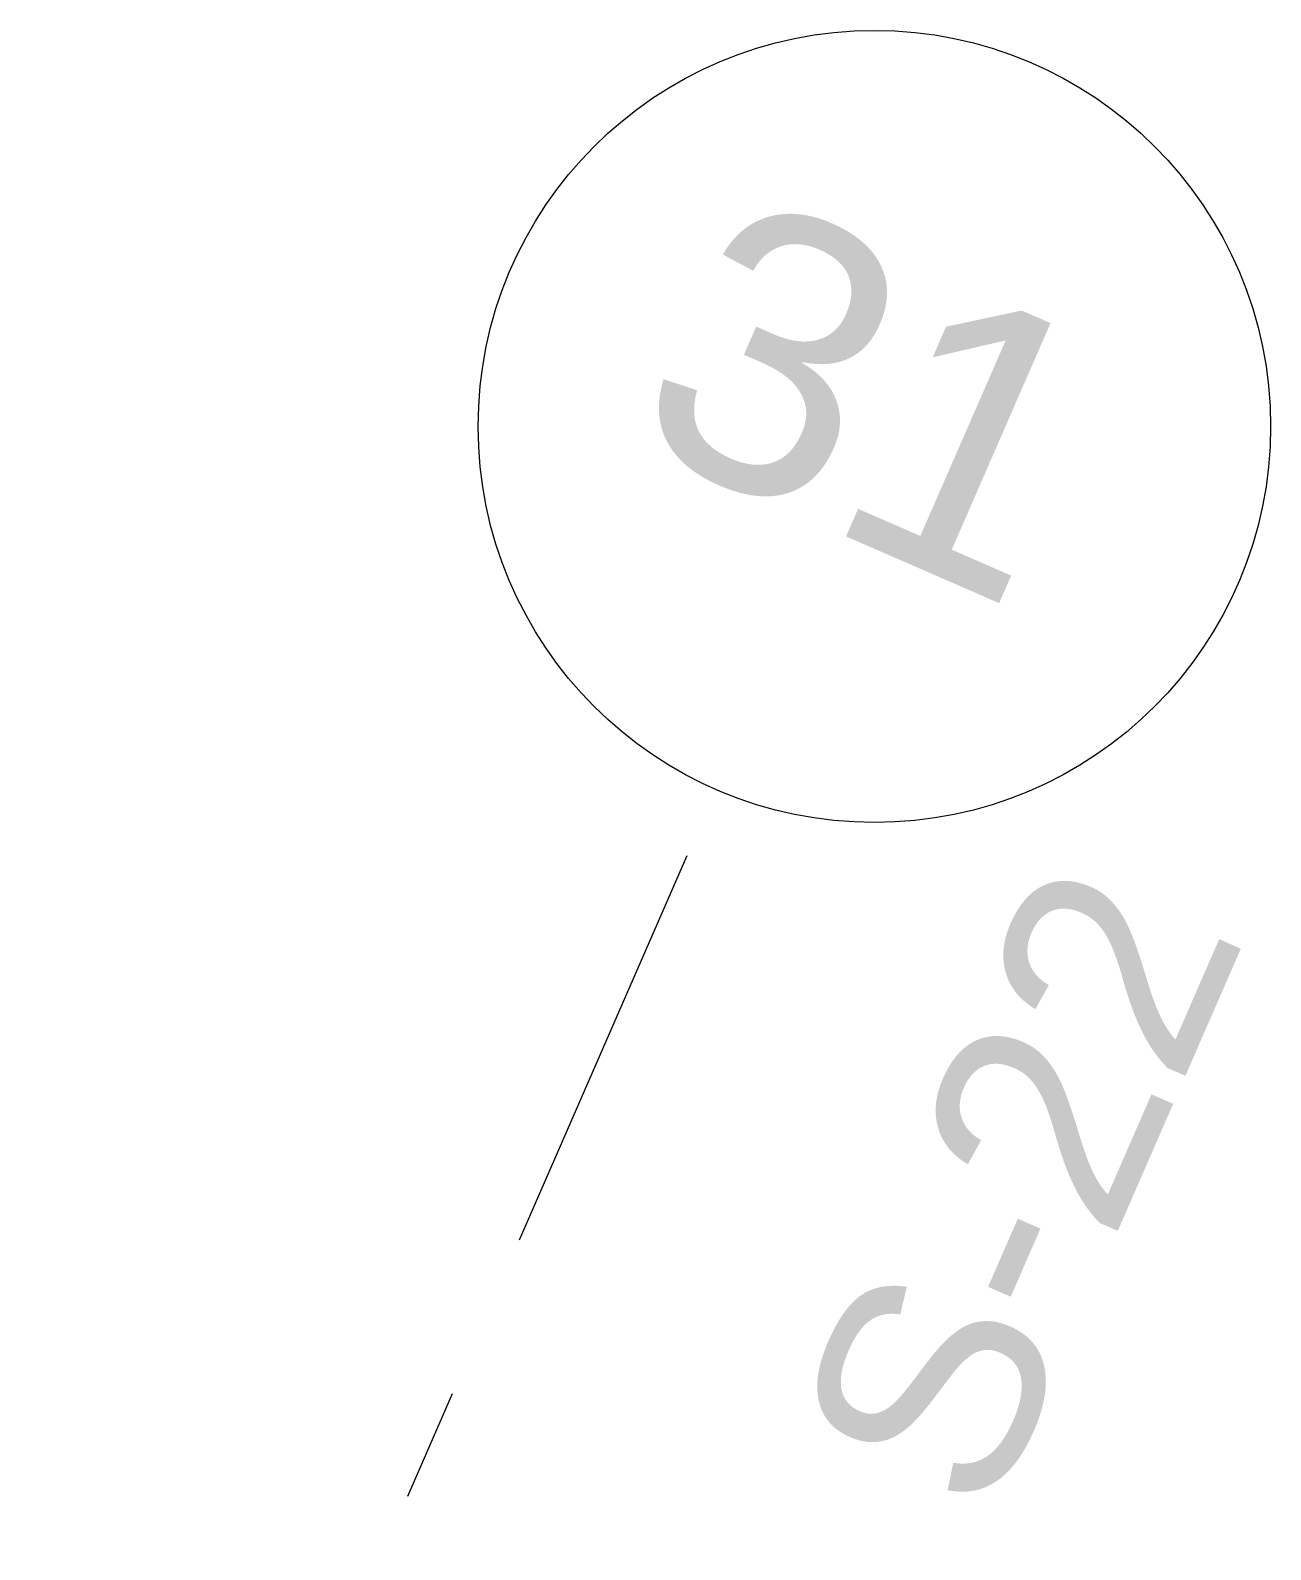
# Model space of a CAD drawing. Header units: millimetres. Extents: x -50172 to 162135, y -142603 to 4572.
# Drawn here: x 22132 to 23697, y -30338 to -28420 of the extents above; entities that cross this region are included whole.
import ezdxf
from ezdxf.enums import TextEntityAlignment as Align

# ---------------------------------------------------------------- set-up
doc = ezdxf.new("R2010")
doc.units = ezdxf.units.MM
doc.header["$MEASUREMENT"] = 0
doc.linetypes.add('Double Dashed', pattern=[1093.611073, 529.166651, -211.666656, 141.111112, -211.666656])
doc.layers.add('A-95-MC_Marker_Section_P2.Marker', color=7, linetype='Continuous')
doc.layers.add('New_A-15-MG_Structural_Grid_Phase_2', color=7, linetype='Continuous')
doc.layers.add('A-95-MC_Marker_Section_P2.Marker_Pen_No__6', color=7, linetype='Continuous', lineweight=35)
doc.layers.add('New_A-15-MG_Structural_Grid_Phase_2_Pen_No__222', color=7, linetype='Continuous', lineweight=13, true_color=0x65af33)
doc.styles.add('GENERATED_STYLE_4', font='')
doc.styles.get('GENERATED_STYLE_4').set_extended_font_data('Swis721 BT')

# ---------------------------------------------------------------- blocks, each defined once
blk = doc.blocks.new('Standard grid marker_33')
at = {"layer": 'New_A-15-MG_Structural_Grid_Phase_2_Pen_No__222', "linetype": 'Double Dashed'}
blk.add_line((20268.4, 0), (27450.4, 0), dxfattribs=at)
at = {"layer": 'New_A-15-MG_Structural_Grid_Phase_2_Pen_No__222', "linetype": 'Continuous'}
blk.add_circle((27950.4, 0), 500, dxfattribs=at)
at = {"layer": 'New_A-15-MG_Structural_Grid_Phase_2_Pen_No__222', "style": 'GENERATED_STYLE_4'}
for tag, p in [('AC_MarkerText_1_0', (-500, 36.5)), ('AC_MarkerText_1_1', (27950.4, 36.5))]:
    blk.add_attdef(tag, text='', height=350, rotation=270, dxfattribs=at).set_placement(p, align=Align.MIDDLE_CENTER)
blk = doc.blocks.new('Cutting Plane_2_1', base_point=(21934.2, -30055.5))
at = {"layer": 'A-95-MC_Marker_Section_P2.Marker_Pen_No__6', "insert": (23671.2, -29563.6), "char_height": 275, "attachment_point": 9, "rotation": 66.4404, "style": 'GENERATED_STYLE_4'}
blk.add_mtext('\\A1;{\\fSwis721 BT|b0|i0|c0|p34;S-22}', dxfattribs=at)

msp = doc.modelspace()

# ---------------------------------------------------------------- block references
at = {"layer": 'A-95-MC_Marker_Section_P2.Marker'}
msp.add_blockref('Cutting Plane_2_1', (21934.2, -30055.5), dxfattribs=at)
at = {"layer": 'New_A-15-MG_Structural_Grid_Phase_2', "color": 8, "linetype": 'Continuous', "lineweight": 15}
ref = msp.add_blockref('Standard grid marker_33', (12025.6, -54541), dxfattribs=dict(at, zscale=1000, rotation=66.44041158399293))
ref.add_attrib('AC_MarkerText_1_1', '31', dxfattribs={"layer": 'New_A-15-MG_Structural_Grid_Phase_2_Pen_No__222', "color": 85, "true_color": 0x65af33, "height": 350, "rotation": 336.4404, "style": 'GENERATED_STYLE_4'}).set_placement((23197.5, -28884), align=Align.MIDDLE_CENTER)

doc.saveas('drawing.dxf')
